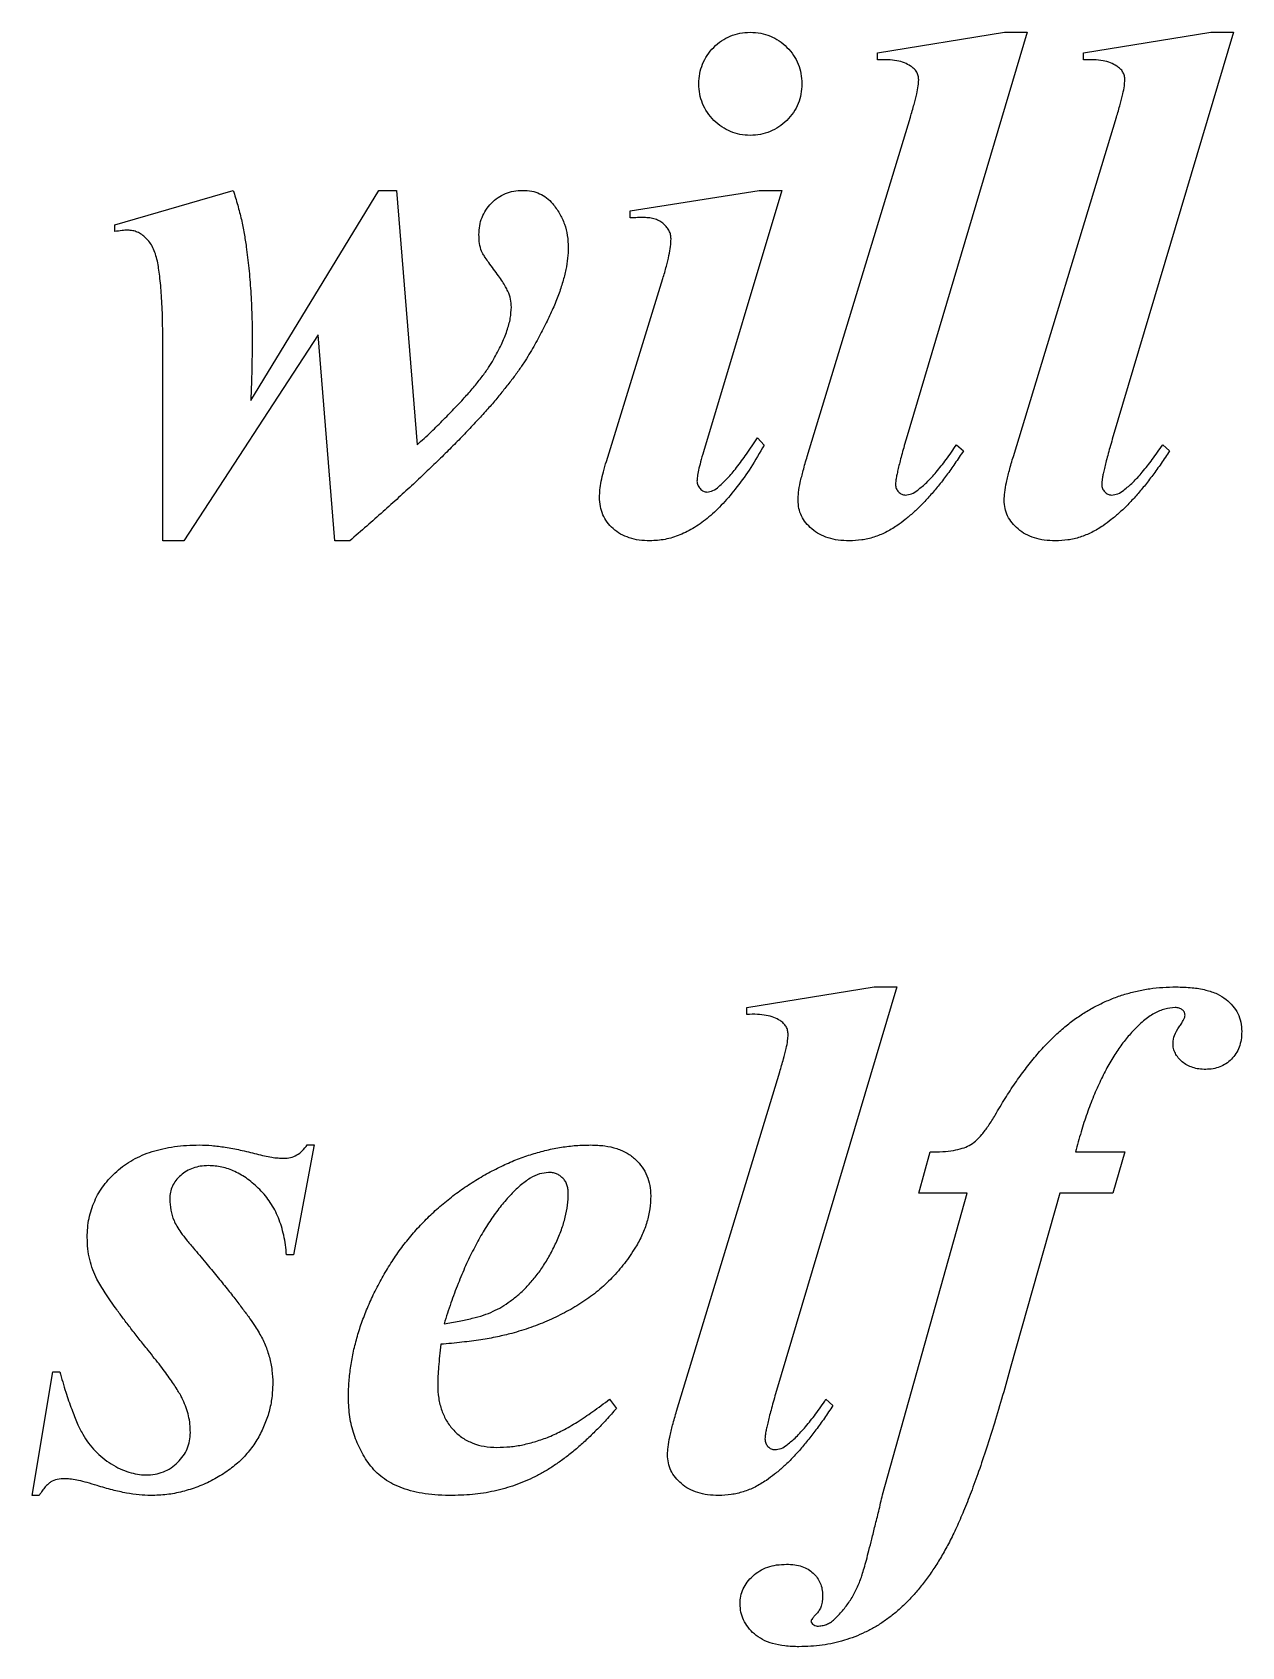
# Model space of a CAD drawing. Header units: inches. Extents: x -17.5 to 0, y -0.6 to 2.9.
# Drawn here: x -13.1651 to -12.7984, y 1.5377 to 2.0271 of the extents above; entities that cross this region are included whole.
import ezdxf

# ---------------------------------------------------------------- set-up
doc = ezdxf.new("R2010")
doc.units = ezdxf.units.IN
doc.header["$MEASUREMENT"] = 0

msp = doc.modelspace()

# ---------------------------------------------------------------- linework, layer by layer
at = {"color": 7, "linetype": 'Continuous', "lineweight": 25}
for p, q in [((-12.90882, 2.02083), (-12.87028, 2.02708)), ((-12.86341, 2.02708), (-12.90013, 1.90378)), ((-12.87028, 2.02708), (-12.86341, 2.02708)), ((-12.84632, 2.02083), (-12.80778, 2.02708)), ((-12.80091, 2.02708), (-12.83763, 1.90378)), ((-12.80778, 2.02708), (-12.80091, 2.02708)), ((-12.90882, 2.01875), (-12.90882, 2.02083)), ((-12.84632, 2.01875), (-12.84632, 2.02083)), ((-12.93014, 1.8985), (-12.89886, 2.00133)), ((-12.86764, 1.8985), (-12.83636, 2.00133)), ((-13.14007, 1.96875), (-13.10413, 1.97917)), ((-13.09882, 1.91546), (-13.06005, 1.97917)), ((-13.06005, 1.97917), (-13.05465, 1.97917)), ((-13.05465, 1.97917), (-13.0484, 1.90202)), ((-12.98382, 1.97292), (-12.94472, 1.97917)), ((-12.93782, 1.97917), (-12.96158, 1.89993)), ((-12.94472, 1.97917), (-12.93782, 1.97917)), ((-12.98382, 1.97083), (-12.98382, 1.97292)), ((-13.14007, 1.96667), (-13.14007, 1.96875)), ((-12.99101, 1.89701), (-12.97389, 1.95241)), ((-13.07835, 1.93535), (-13.11917, 1.87292)), ((-13.07334, 1.87292), (-13.07835, 1.93535)), ((-13.12548, 1.87292), (-13.12548, 1.93187)), ((-12.94524, 1.90417), (-12.94316, 1.90195)), ((-12.88486, 1.90208), (-12.88278, 1.9002)), ((-12.82236, 1.90208), (-12.82028, 1.9002)), ((-13.11917, 1.87292), (-13.12548, 1.87292)), ((-13.06884, 1.87292), (-13.07334, 1.87292)), ((-12.9484, 1.73146), (-12.90986, 1.73771)), ((-12.90299, 1.73771), (-12.93971, 1.61441)), ((-12.90986, 1.73771), (-12.90299, 1.73771)), ((-12.9484, 1.72938), (-12.9484, 1.73146)), ((-12.96972, 1.60913), (-12.93844, 1.71196)), ((-13.07965, 1.6898), (-13.0859, 1.65646)), ((-13.08173, 1.6898), (-13.07965, 1.6898)), ((-12.89632, 1.67521), (-12.89283, 1.68771)), ((-12.84882, 1.68771), (-12.83382, 1.68771)), ((-12.83382, 1.68771), (-12.83743, 1.67521)), ((-12.90729, 1.58377), (-12.88167, 1.67521)), ((-12.88167, 1.67521), (-12.89632, 1.67521)), ((-12.85354, 1.67521), (-12.86836, 1.62277)), ((-12.83743, 1.67521), (-12.85354, 1.67521)), ((-13.0859, 1.65646), (-13.08798, 1.65646)), ((-13.16507, 1.58355), (-13.15882, 1.62105)), ((-13.15882, 1.62105), (-13.15673, 1.62105)), ((-12.99007, 1.61271), (-12.98798, 1.60995)), ((-12.92444, 1.61271), (-12.92236, 1.61083)), ((-13.16298, 1.58355), (-13.16507, 1.58355)), ((-12.929, 1.54536), (-12.92848, 1.54455))]:
    msp.add_line(p, q, dxfattribs=at)
for points, knots in [([(-12.96298, 2.01146), (-12.96293, 2.01251), (-12.96282, 2.01455), (-12.96193, 2.01748), (-12.96051, 2.02018), (-12.95852, 2.02255), (-12.95618, 2.02458), (-12.95348, 2.02604), (-12.95053, 2.02692), (-12.94847, 2.02703), (-12.94742, 2.02708)], [0, 0, 0, 0, 0.128069, 0.249947, 0.371754, 0.499132, 0.626344, 0.748778, 0.871931, 1, 1, 1, 1]), ([(-12.94742, 2.02708), (-12.94636, 2.02703), (-12.94427, 2.02692), (-12.94128, 2.02605), (-12.93857, 2.02457), (-12.9362, 2.02256), (-12.93421, 2.02018), (-12.93279, 2.01749), (-12.9319, 2.01455), (-12.93179, 2.01251), (-12.93173, 2.01146)], [0, 0, 0, 0, 0.130072, 0.253889, 0.375723, 0.50332, 0.630072, 0.75128, 0.87256, 1, 1, 1, 1]), ([(-12.89879, 2.01686), (-12.8994, 2.0172), (-12.90071, 2.01793), (-12.90305, 2.01854), (-12.9058, 2.01882), (-12.90776, 2.01877), (-12.90882, 2.01875)], [0, 0, 0, 0, 0.2009822, 0.432794, 0.6951629, 1, 1, 1, 1]), ([(-12.89632, 2.01263), (-12.89635, 2.01306), (-12.89641, 2.01389), (-12.89689, 2.01508), (-12.89771, 2.01609), (-12.89842, 2.0166), (-12.89879, 2.01686)], [0, 0, 0, 0, 0.249731, 0.489154, 0.733166, 1, 1, 1, 1]), ([(-12.83629, 2.01686), (-12.8369, 2.0172), (-12.83821, 2.01793), (-12.84055, 2.01854), (-12.8433, 2.01882), (-12.84526, 2.01877), (-12.84632, 2.01875)], [0, 0, 0, 0, 0.2009822, 0.432794, 0.6951629, 1, 1, 1, 1]), ([(-12.83382, 2.01263), (-12.83385, 2.01306), (-12.83391, 2.01389), (-12.83439, 2.01508), (-12.83521, 2.01609), (-12.83592, 2.0166), (-12.83629, 2.01686)], [0, 0, 0, 0, 0.249731, 0.489154, 0.733166, 1, 1, 1, 1]), ([(-12.94742, 1.99583), (-12.94846, 1.99589), (-12.95048, 1.996), (-12.9534, 1.99688), (-12.95607, 1.99835), (-12.95846, 2.00033), (-12.96048, 2.00271), (-12.96193, 2.00542), (-12.96282, 2.00836), (-12.96293, 2.01041), (-12.96298, 2.01146)], [0, 0, 0, 0, 0.1268805, 0.2476137, 0.370178, 0.4976909, 0.6260537, 0.749788, 0.8717957, 1, 1, 1, 1]), ([(-12.93173, 2.01146), (-12.93179, 2.01041), (-12.9319, 2.00836), (-12.93279, 2.00542), (-12.93424, 2.00271), (-12.93626, 2.00033), (-12.93865, 1.99834), (-12.94136, 1.99688), (-12.94432, 1.996), (-12.94638, 1.99589), (-12.94742, 1.99583)], [0, 0, 0, 0, 0.127561, 0.248956, 0.37207, 0.499788, 0.626661, 0.749774, 0.872439, 1, 1, 1, 1]), ([(-12.89886, 2.00133), (-12.89848, 2.00264), (-12.89781, 2.00498), (-12.89696, 2.00815), (-12.89647, 2.01062), (-12.89636, 2.01204), (-12.89632, 2.01263)], [0, 0, 0, 0, 0.349951, 0.631009, 0.847838, 1, 1, 1, 1]), ([(-12.83636, 2.00133), (-12.83598, 2.00264), (-12.83531, 2.00498), (-12.83446, 2.00815), (-12.83397, 2.01062), (-12.83386, 2.01204), (-12.83382, 2.01263)], [0, 0, 0, 0, 0.349951, 0.631009, 0.847838, 1, 1, 1, 1]), ([(-13.10413, 1.97917), (-13.10367, 1.97767), (-13.10278, 1.97474), (-13.10167, 1.97039), (-13.10081, 1.96616), (-13.1004, 1.96338), (-13.10019, 1.96201)], [0, 0, 0, 0, 0.265917, 0.521276, 0.764347, 1, 1, 1, 1]), ([(-13.02965, 1.96576), (-13.02961, 1.96666), (-13.02954, 1.96843), (-13.02878, 1.97096), (-13.0276, 1.97328), (-13.02592, 1.97531), (-13.02394, 1.97705), (-13.02162, 1.97827), (-13.01908, 1.97906), (-13.01729, 1.97913), (-13.01637, 1.97917)], [0, 0, 0, 0, 0.1288, 0.251145, 0.372863, 0.4982, 0.624327, 0.745395, 0.869659, 1, 1, 1, 1]), ([(-13.01637, 1.97917), (-13.01546, 1.97912), (-13.01371, 1.97903), (-13.01125, 1.97825), (-13.00904, 1.977), (-13.0079, 1.97578), (-13.00732, 1.97516)], [0, 0, 0, 0, 0.265587, 0.512405, 0.752218, 1, 1, 1, 1]), ([(-13.00732, 1.97516), (-13.00659, 1.97419), (-13.00514, 1.97226), (-13.00364, 1.96898), (-13.00273, 1.96547), (-13.00262, 1.96305), (-13.00257, 1.96182)], [0, 0, 0, 0, 0.252425, 0.498304, 0.744677, 1, 1, 1, 1]), ([(-12.97965, 1.97093), (-12.98028, 1.97092), (-12.98167, 1.9709), (-12.98306, 1.97086), (-12.98382, 1.97083)], [0, 0, 0, 0, 0.453061, 1, 1, 1, 1]), ([(-12.97141, 1.96445), (-12.97144, 1.96487), (-12.97148, 1.9657), (-12.97193, 1.96689), (-12.97264, 1.968), (-12.97363, 1.96899), (-12.97481, 1.96988), (-12.97625, 1.9705), (-12.97789, 1.97086), (-12.97904, 1.97091), (-12.97965, 1.97093)], [0, 0, 0, 0, 0.106757, 0.213696, 0.322982, 0.443511, 0.571484, 0.70283, 0.84314, 1, 1, 1, 1]), ([(-13.13606, 1.96709), (-13.13666, 1.96707), (-13.13801, 1.96702), (-13.13933, 1.96679), (-13.14007, 1.96667)], [0, 0, 0, 0, 0.444878, 1, 1, 1, 1]), ([(-13.12714, 1.95771), (-13.12732, 1.95845), (-13.12765, 1.95985), (-13.12846, 1.96175), (-13.12937, 1.96342), (-13.13058, 1.96471), (-13.13184, 1.96577), (-13.13319, 1.96655), (-13.13462, 1.96698), (-13.13558, 1.96705), (-13.13606, 1.96709)], [0, 0, 0, 0, 0.16118, 0.307011, 0.4413, 0.566326, 0.683531, 0.792751, 0.897118, 1, 1, 1, 1]), ([(-13.02887, 1.96071), (-13.0291, 1.96147), (-13.02959, 1.96312), (-13.02963, 1.96484), (-13.02965, 1.96576)], [0, 0, 0, 0, 0.465173, 1, 1, 1, 1]), ([(-12.97389, 1.95241), (-12.97352, 1.95365), (-12.97283, 1.95598), (-12.97205, 1.95924), (-12.97154, 1.96201), (-12.97145, 1.96369), (-12.97141, 1.96445)], [0, 0, 0, 0, 0.31585, 0.589913, 0.81473, 1, 1, 1, 1]), ([(-13.12548, 1.93187), (-13.12549, 1.93331), (-13.12551, 1.93609), (-13.12557, 1.94009), (-13.12569, 1.9438), (-13.12589, 1.94718), (-13.12611, 1.95027), (-13.12641, 1.95302), (-13.12671, 1.95548), (-13.12701, 1.957), (-13.12714, 1.95771)], [0, 0, 0, 0, 0.166934, 0.321333, 0.463249, 0.595251, 0.713558, 0.820838, 0.915805, 1, 1, 1, 1]), ([(-13.10019, 1.96201), (-13.09991, 1.95987), (-13.09933, 1.95542), (-13.09882, 1.94847), (-13.09843, 1.94101), (-13.09841, 1.93586), (-13.0984, 1.9332)], [0, 0, 0, 0, 0.224755, 0.465542, 0.723895, 1, 1, 1, 1]), ([(-13.00257, 1.96182), (-13.00261, 1.96074), (-13.0027, 1.9585), (-13.00329, 1.95504), (-13.00421, 1.95134), (-13.00552, 1.9474), (-13.00723, 1.94324), (-13.0093, 1.93883), (-13.01171, 1.93418), (-13.01402, 1.93016), (-13.0161, 1.92677), (-13.01796, 1.92408), (-13.02006, 1.92127), (-13.0224, 1.91833), (-13.02493, 1.91522), (-13.02776, 1.91203), (-13.03079, 1.9087), (-13.03407, 1.90522), (-13.0376, 1.90164), (-13.04137, 1.8979), (-13.04535, 1.89404), (-13.0496, 1.89007), (-13.05407, 1.88596), (-13.05877, 1.88171), (-13.06373, 1.87735), (-13.06712, 1.87441), (-13.06884, 1.87292)], [0, 0, 0, 0, 0.028431, 0.059206, 0.092578, 0.12911, 0.168715, 0.211421, 0.257577, 0.307142, 0.33379, 0.362653, 0.393384, 0.426647, 0.461883, 0.499259, 0.539233, 0.581007, 0.625603, 0.672021, 0.721081, 0.772187, 0.825544, 0.881561, 0.939648, 1, 1, 1, 1]), ([(-13.01982, 1.94378), (-13.01987, 1.94459), (-13.01997, 1.94625), (-13.02071, 1.9483), (-13.02161, 1.95004), (-13.02257, 1.9516), (-13.02378, 1.9534), (-13.02521, 1.95528), (-13.02657, 1.95711), (-13.02762, 1.95868), (-13.02842, 1.9598), (-13.02874, 1.96046), (-13.02887, 1.96071)], [0, 0, 0, 0, 0.124332, 0.254807, 0.331755, 0.425433, 0.53616, 0.665119, 0.789406, 0.886707, 0.956665, 1, 1, 1, 1]), ([(-13.0484, 1.90202), (-13.04697, 1.90333), (-13.04422, 1.90586), (-13.04037, 1.90966), (-13.03691, 1.91323), (-13.03379, 1.91655), (-13.03108, 1.91967), (-13.02877, 1.92261), (-13.02679, 1.92528), (-13.02482, 1.92852), (-13.02287, 1.93223), (-13.02115, 1.93641), (-13.02004, 1.94021), (-13.01989, 1.94265), (-13.01982, 1.94378)], [0, 0, 0, 0, 0.112498, 0.2164856, 0.3129242, 0.4005214, 0.480274, 0.5523149, 0.6166773, 0.672834, 0.7720582, 0.8588832, 0.9343407, 1, 1, 1, 1]), ([(-13.0984, 1.9332), (-13.09841, 1.93211), (-13.09843, 1.92965), (-13.09849, 1.9256), (-13.09863, 1.92078), (-13.09876, 1.91732), (-13.09882, 1.91546)], [0, 0, 0, 0, 0.1852689, 0.4145802, 0.6861492, 1, 1, 1, 1]), ([(-12.9569, 1.88939), (-12.95603, 1.89019), (-12.95411, 1.89196), (-12.95136, 1.8953), (-12.94833, 1.89942), (-12.94632, 1.90251), (-12.94524, 1.90417)], [0, 0, 0, 0, 0.1865777, 0.4153055, 0.6853307, 1, 1, 1, 1]), ([(-12.90013, 1.90378), (-12.90038, 1.90291), (-12.90086, 1.90125), (-12.9015, 1.89889), (-12.90207, 1.89679), (-12.90251, 1.89496), (-12.90288, 1.89337), (-12.90316, 1.89205), (-12.90328, 1.89097), (-12.90333, 1.89034), (-12.90335, 1.89007)], [0, 0, 0, 0, 0.1921603, 0.3668905, 0.5197573, 0.6552523, 0.7689323, 0.8653655, 0.9421033, 1, 1, 1, 1]), ([(-12.83763, 1.90378), (-12.83788, 1.90291), (-12.83836, 1.90125), (-12.839, 1.89889), (-12.83957, 1.89679), (-12.84001, 1.89496), (-12.84038, 1.89337), (-12.84066, 1.89205), (-12.84078, 1.89097), (-12.84083, 1.89034), (-12.84085, 1.89007)], [0, 0, 0, 0, 0.1921603, 0.3668905, 0.5197573, 0.6552523, 0.7689323, 0.8653655, 0.9421033, 1, 1, 1, 1]), ([(-12.94316, 1.90195), (-12.94449, 1.89966), (-12.94703, 1.89529), (-12.95123, 1.88938), (-12.95542, 1.88432), (-12.95975, 1.8802), (-12.96411, 1.87693), (-12.96861, 1.87466), (-12.97317, 1.87318), (-12.97627, 1.87301), (-12.9778, 1.87292)], [0, 0, 0, 0, 0.168014, 0.320636, 0.459384, 0.584541, 0.698833, 0.803825, 0.903135, 1, 1, 1, 1]), ([(-12.96158, 1.89993), (-12.96189, 1.89891), (-12.96243, 1.89704), (-12.96305, 1.89452), (-12.96345, 1.89258), (-12.96353, 1.89147), (-12.96357, 1.89102)], [0, 0, 0, 0, 0.351155, 0.636598, 0.849991, 1, 1, 1, 1]), ([(-12.88278, 1.9002), (-12.88363, 1.89891), (-12.88528, 1.89641), (-12.88781, 1.89285), (-12.89035, 1.8896), (-12.89287, 1.88662), (-12.89536, 1.88391), (-12.89787, 1.8815), (-12.90038, 1.87937), (-12.90209, 1.87812), (-12.90293, 1.87751)], [0, 0, 0, 0, 0.151415, 0.294332, 0.42956, 0.556666, 0.677386, 0.791258, 0.898704, 1, 1, 1, 1]), ([(-12.89664, 1.88828), (-12.89571, 1.88905), (-12.89369, 1.89072), (-12.89089, 1.89392), (-12.88782, 1.89769), (-12.88589, 1.90056), (-12.88486, 1.90208)], [0, 0, 0, 0, 0.198837, 0.431518, 0.697158, 1, 1, 1, 1]), ([(-12.82028, 1.9002), (-12.82113, 1.89891), (-12.82278, 1.89641), (-12.82531, 1.89285), (-12.82785, 1.8896), (-12.83037, 1.88662), (-12.83286, 1.88391), (-12.83537, 1.8815), (-12.83788, 1.87937), (-12.83959, 1.87812), (-12.84043, 1.87751)], [0, 0, 0, 0, 0.151415, 0.294332, 0.42956, 0.556666, 0.677386, 0.791258, 0.898704, 1, 1, 1, 1]), ([(-12.83414, 1.88828), (-12.83321, 1.88905), (-12.83119, 1.89072), (-12.82839, 1.89392), (-12.82532, 1.89769), (-12.82339, 1.90056), (-12.82236, 1.90208)], [0, 0, 0, 0, 0.198837, 0.431518, 0.697158, 1, 1, 1, 1]), ([(-12.99309, 1.8861), (-12.99307, 1.88686), (-12.993, 1.8885), (-12.99258, 1.89109), (-12.99193, 1.89397), (-12.99133, 1.89596), (-12.99101, 1.89701)], [0, 0, 0, 0, 0.204884, 0.441272, 0.704979, 1, 1, 1, 1]), ([(-12.93291, 1.88522), (-12.93287, 1.88602), (-12.93278, 1.88783), (-12.93221, 1.89084), (-12.93131, 1.89447), (-12.93055, 1.89708), (-12.93014, 1.8985)], [0, 0, 0, 0, 0.175093, 0.400904, 0.674263, 1, 1, 1, 1]), ([(-12.87041, 1.88522), (-12.87037, 1.88602), (-12.87028, 1.88783), (-12.86971, 1.89084), (-12.86881, 1.89447), (-12.86805, 1.89708), (-12.86764, 1.8985)], [0, 0, 0, 0, 0.175093, 0.400904, 0.674263, 1, 1, 1, 1]), ([(-12.96357, 1.89102), (-12.96351, 1.89061), (-12.96339, 1.88978), (-12.96263, 1.88874), (-12.96169, 1.88791), (-12.9609, 1.88779), (-12.96054, 1.88773)], [0, 0, 0, 0, 0.2479561, 0.5146233, 0.7782214, 1, 1, 1, 1]), ([(-12.96054, 1.88773), (-12.95991, 1.88782), (-12.95855, 1.88802), (-12.95748, 1.88891), (-12.9569, 1.88939)], [0, 0, 0, 0, 0.459307, 1, 1, 1, 1]), ([(-12.90335, 1.89007), (-12.90331, 1.88964), (-12.90323, 1.88878), (-12.90249, 1.88773), (-12.90153, 1.88696), (-12.90076, 1.88686), (-12.90039, 1.88682)], [0, 0, 0, 0, 0.266223, 0.523389, 0.773345, 1, 1, 1, 1]), ([(-12.84085, 1.89007), (-12.84081, 1.88964), (-12.84073, 1.88878), (-12.83999, 1.88773), (-12.83903, 1.88696), (-12.83826, 1.88686), (-12.83789, 1.88682)], [0, 0, 0, 0, 0.266223, 0.523389, 0.773345, 1, 1, 1, 1]), ([(-12.9778, 1.87292), (-12.97891, 1.87295), (-12.98104, 1.87302), (-12.98404, 1.87378), (-12.98674, 1.87488), (-12.98899, 1.87655), (-12.99085, 1.87852), (-12.99214, 1.88084), (-12.99296, 1.88339), (-12.99305, 1.88518), (-12.99309, 1.8861)], [0, 0, 0, 0, 0.1468097, 0.2812441, 0.4079484, 0.5303065, 0.6492119, 0.7630226, 0.8788358, 1, 1, 1, 1]), ([(-12.91738, 1.87292), (-12.91851, 1.87295), (-12.92067, 1.87302), (-12.92372, 1.87374), (-12.92645, 1.87481), (-12.92872, 1.87644), (-12.93056, 1.87833), (-12.93194, 1.88043), (-12.93276, 1.88278), (-12.93286, 1.8844), (-12.93291, 1.88522)], [0, 0, 0, 0, 0.153542, 0.292547, 0.423307, 0.549171, 0.667931, 0.779891, 0.888896, 1, 1, 1, 1]), ([(-12.90039, 1.88682), (-12.89973, 1.88688), (-12.89835, 1.88702), (-12.89723, 1.88785), (-12.89664, 1.88828)], [0, 0, 0, 0, 0.478106, 1, 1, 1, 1]), ([(-12.85488, 1.87292), (-12.85601, 1.87295), (-12.85817, 1.87302), (-12.86122, 1.87374), (-12.86395, 1.87481), (-12.86622, 1.87644), (-12.86806, 1.87833), (-12.86944, 1.88043), (-12.87026, 1.88278), (-12.87036, 1.8844), (-12.87041, 1.88522)], [0, 0, 0, 0, 0.153542, 0.292547, 0.423307, 0.549171, 0.667931, 0.779891, 0.888896, 1, 1, 1, 1]), ([(-12.83789, 1.88682), (-12.83723, 1.88688), (-12.83585, 1.88702), (-12.83473, 1.88785), (-12.83414, 1.88828)], [0, 0, 0, 0, 0.478106, 1, 1, 1, 1]), ([(-12.90293, 1.87751), (-12.90406, 1.8768), (-12.90627, 1.87541), (-12.90988, 1.87397), (-12.91359, 1.87309), (-12.91611, 1.87298), (-12.91738, 1.87292)], [0, 0, 0, 0, 0.259814, 0.508511, 0.753836, 1, 1, 1, 1]), ([(-12.84043, 1.87751), (-12.84156, 1.8768), (-12.84377, 1.87541), (-12.84738, 1.87397), (-12.85109, 1.87309), (-12.85361, 1.87298), (-12.85488, 1.87292)], [0, 0, 0, 0, 0.259814, 0.508511, 0.753836, 1, 1, 1, 1]), ([(-12.87314, 1.69888), (-12.87214, 1.70056), (-12.8702, 1.70382), (-12.86718, 1.7085), (-12.86407, 1.71278), (-12.86094, 1.7167), (-12.85775, 1.72025), (-12.85455, 1.72344), (-12.85128, 1.72625), (-12.84798, 1.72871), (-12.8446, 1.73086), (-12.84111, 1.73266), (-12.83755, 1.73425), (-12.83389, 1.73552), (-12.83014, 1.73649), (-12.82629, 1.73721), (-12.82234, 1.73765), (-12.81967, 1.73769), (-12.81832, 1.73771)], [0, 0, 0, 0, 0.082735, 0.161183, 0.235602, 0.306921, 0.373681, 0.437744, 0.4984, 0.556255, 0.612266, 0.667806, 0.722579, 0.777119, 0.831776, 0.886978, 0.942944, 1, 1, 1, 1]), ([(-12.81832, 1.73771), (-12.81669, 1.73768), (-12.81366, 1.73762), (-12.80947, 1.7369), (-12.80594, 1.73579), (-12.80316, 1.73408), (-12.80103, 1.73203), (-12.79947, 1.7297), (-12.79856, 1.72704), (-12.79845, 1.72517), (-12.7984, 1.7242)], [0, 0, 0, 0, 0.180218, 0.334907, 0.469259, 0.586173, 0.693114, 0.79364, 0.893836, 1, 1, 1, 1]), ([(-12.93837, 1.72749), (-12.93898, 1.72783), (-12.94029, 1.72856), (-12.94264, 1.72917), (-12.94539, 1.72945), (-12.94735, 1.7294), (-12.9484, 1.72938)], [0, 0, 0, 0, 0.2009822, 0.432794, 0.6951629, 1, 1, 1, 1]), ([(-12.9359, 1.72326), (-12.93593, 1.72369), (-12.936, 1.72452), (-12.93647, 1.72571), (-12.93729, 1.72672), (-12.938, 1.72723), (-12.93837, 1.72749)], [0, 0, 0, 0, 0.249731, 0.489154, 0.733166, 1, 1, 1, 1]), ([(-12.81855, 1.73146), (-12.81962, 1.73137), (-12.82184, 1.73116), (-12.82513, 1.7297), (-12.8284, 1.72739), (-12.83038, 1.72536), (-12.83144, 1.72427)], [0, 0, 0, 0, 0.210371, 0.440381, 0.699409, 1, 1, 1, 1]), ([(-12.81923, 1.72066), (-12.81913, 1.72146), (-12.81891, 1.72324), (-12.8177, 1.7252), (-12.81662, 1.72667), (-12.8161, 1.7277), (-12.81567, 1.72846), (-12.81561, 1.72893), (-12.81559, 1.72912)], [0, 0, 0, 0, 0.259359, 0.568471, 0.724282, 0.847646, 0.939766, 1, 1, 1, 1]), ([(-12.81559, 1.72912), (-12.81562, 1.72945), (-12.81568, 1.73012), (-12.81643, 1.73087), (-12.8174, 1.73139), (-12.81815, 1.73144), (-12.81855, 1.73146)], [0, 0, 0, 0, 0.2294092, 0.4655217, 0.7184455, 1, 1, 1, 1]), ([(-12.93844, 1.71196), (-12.93807, 1.71327), (-12.93739, 1.71561), (-12.93654, 1.71878), (-12.93605, 1.72125), (-12.93595, 1.72267), (-12.9359, 1.72326)], [0, 0, 0, 0, 0.349951, 0.631009, 0.847838, 1, 1, 1, 1]), ([(-12.83144, 1.72427), (-12.83234, 1.72325), (-12.83419, 1.72116), (-12.83668, 1.71761), (-12.83906, 1.71367), (-12.84126, 1.70927), (-12.84338, 1.70449), (-12.84536, 1.69928), (-12.84718, 1.69365), (-12.84826, 1.68974), (-12.84882, 1.68771)], [0, 0, 0, 0, 0.099452, 0.205113, 0.317687, 0.437391, 0.565429, 0.701836, 0.845932, 1, 1, 1, 1]), ([(-12.7984, 1.7242), (-12.79843, 1.72336), (-12.7985, 1.72175), (-12.79909, 1.71947), (-12.80009, 1.71746), (-12.80147, 1.71576), (-12.80312, 1.71438), (-12.80503, 1.71344), (-12.8071, 1.71281), (-12.80855, 1.71275), (-12.80931, 1.71271)], [0, 0, 0, 0, 0.141373, 0.271902, 0.394693, 0.517047, 0.637983, 0.755046, 0.873221, 1, 1, 1, 1]), ([(-12.80931, 1.71271), (-12.81, 1.71273), (-12.81134, 1.71276), (-12.81323, 1.71325), (-12.81496, 1.71395), (-12.81645, 1.71497), (-12.81769, 1.71618), (-12.81855, 1.71757), (-12.81916, 1.71906), (-12.81921, 1.72012), (-12.81923, 1.72066)], [0, 0, 0, 0, 0.147617, 0.282733, 0.412711, 0.540406, 0.664117, 0.775878, 0.886615, 1, 1, 1, 1]), ([(-12.89283, 1.68771), (-12.89156, 1.68772), (-12.8892, 1.68774), (-12.88594, 1.68809), (-12.88323, 1.68868), (-12.88093, 1.68958), (-12.87893, 1.69104), (-12.87702, 1.69309), (-12.87504, 1.69574), (-12.87381, 1.69778), (-12.87314, 1.69888)], [0, 0, 0, 0, 0.156535, 0.291088, 0.403666, 0.497803, 0.592801, 0.706305, 0.841924, 1, 1, 1, 1]), ([(-13.1484, 1.6618), (-13.14838, 1.66278), (-13.14833, 1.66471), (-13.14791, 1.66754), (-13.14717, 1.67024), (-13.1462, 1.67282), (-13.14496, 1.67528), (-13.14342, 1.67761), (-13.14158, 1.67979), (-13.13949, 1.68184), (-13.13716, 1.68373), (-13.13457, 1.68537), (-13.13175, 1.68673), (-13.12872, 1.68789), (-13.12543, 1.6887), (-13.12196, 1.68938), (-13.11824, 1.68972), (-13.1157, 1.68977), (-13.11438, 1.6898)], [0, 0, 0, 0, 0.059206, 0.117017, 0.172813, 0.228349, 0.283605, 0.339563, 0.39695, 0.45597, 0.516732, 0.578175, 0.641074, 0.706379, 0.774283, 0.845821, 0.920436, 1, 1, 1, 1]), ([(-13.11438, 1.6898), (-13.11313, 1.68976), (-13.11051, 1.6897), (-13.10638, 1.68912), (-13.10186, 1.68828), (-13.09873, 1.6875), (-13.0971, 1.68709)], [0, 0, 0, 0, 0.213653, 0.4494, 0.711873, 1, 1, 1, 1]), ([(-13.0889, 1.68576), (-13.08818, 1.68581), (-13.08679, 1.6859), (-13.08482, 1.68671), (-13.08308, 1.68801), (-13.08219, 1.68918), (-13.08173, 1.6898)], [0, 0, 0, 0, 0.248846, 0.485926, 0.732908, 1, 1, 1, 1]), ([(-13.06923, 1.61304), (-13.0692, 1.61456), (-13.06914, 1.61761), (-13.06862, 1.62217), (-13.06786, 1.62675), (-13.06669, 1.6313), (-13.06527, 1.63588), (-13.06349, 1.64043), (-13.06145, 1.64501), (-13.05904, 1.64953), (-13.0564, 1.65397), (-13.05351, 1.6582), (-13.05036, 1.6622), (-13.04698, 1.66596), (-13.04339, 1.66954), (-13.03954, 1.67284), (-13.03549, 1.67596), (-13.03122, 1.6788), (-13.02683, 1.68134), (-13.02241, 1.68361), (-13.018, 1.68554), (-13.01355, 1.68707), (-13.00911, 1.68828), (-13.00467, 1.68917), (-13.00022, 1.68971), (-12.99724, 1.68977), (-12.99576, 1.6898)], [0, 0, 0, 0, 0.039082, 0.078362, 0.117989, 0.158248, 0.199189, 0.24105, 0.28388, 0.328057, 0.3726, 0.416552, 0.459861, 0.503325, 0.546527, 0.59004, 0.633619, 0.677877, 0.721755, 0.764051, 0.805409, 0.845552, 0.884872, 0.923553, 0.962033, 1, 1, 1, 1]), ([(-12.99576, 1.6898), (-12.99435, 1.68976), (-12.99168, 1.68969), (-12.98796, 1.68882), (-12.98475, 1.68748), (-12.98215, 1.68551), (-12.98009, 1.68317), (-12.9786, 1.6805), (-12.97773, 1.67751), (-12.97762, 1.67544), (-12.97757, 1.67437)], [0, 0, 0, 0, 0.157556, 0.296643, 0.423401, 0.542675, 0.6567, 0.76879, 0.880952, 1, 1, 1, 1]), ([(-13.11168, 1.68355), (-13.1125, 1.68351), (-13.11407, 1.68344), (-13.11631, 1.68286), (-13.11836, 1.68197), (-13.1201, 1.68063), (-13.12158, 1.67912), (-13.1226, 1.67736), (-13.12331, 1.67547), (-13.12337, 1.67413), (-13.1234, 1.67346)], [0, 0, 0, 0, 0.142331, 0.2730913, 0.4017827, 0.5289074, 0.6533722, 0.7678945, 0.8821665, 1, 1, 1, 1]), ([(-13.08798, 1.65646), (-13.08808, 1.65749), (-13.08826, 1.65948), (-13.08879, 1.66239), (-13.0895, 1.66513), (-13.0904, 1.66771), (-13.09152, 1.67012), (-13.09286, 1.67235), (-13.09436, 1.67444), (-13.09663, 1.67687), (-13.09959, 1.67952), (-13.1035, 1.68179), (-13.10753, 1.68329), (-13.1103, 1.68346), (-13.11168, 1.68355)], [0, 0, 0, 0, 0.077861, 0.152341, 0.223862, 0.292897, 0.359225, 0.425334, 0.489584, 0.554298, 0.677497, 0.790085, 0.895581, 1, 1, 1, 1]), ([(-13.0971, 1.68709), (-13.09629, 1.68689), (-13.09476, 1.68651), (-13.09258, 1.68607), (-13.09065, 1.68584), (-13.08945, 1.68579), (-13.0889, 1.68576)], [0, 0, 0, 0, 0.301428, 0.568151, 0.800344, 1, 1, 1, 1]), ([(-13.00856, 1.68146), (-13.00947, 1.68136), (-13.01142, 1.68114), (-13.01433, 1.67967), (-13.01736, 1.67742), (-13.01927, 1.67546), (-13.02031, 1.6744)], [0, 0, 0, 0, 0.195013, 0.416861, 0.68378, 1, 1, 1, 1]), ([(-13.00257, 1.67512), (-13.00258, 1.67558), (-13.0026, 1.67648), (-13.00296, 1.67774), (-13.00345, 1.67888), (-13.00424, 1.67979), (-13.00513, 1.68055), (-13.00618, 1.68108), (-13.00733, 1.68142), (-13.00814, 1.68145), (-13.00856, 1.68146)], [0, 0, 0, 0, 0.142801, 0.272978, 0.397465, 0.51751, 0.637554, 0.753126, 0.873718, 1, 1, 1, 1]), ([(-13.0402, 1.63563), (-13.03869, 1.63586), (-13.03583, 1.6363), (-13.03185, 1.63719), (-13.02838, 1.63812), (-13.02538, 1.63931), (-13.02265, 1.64071), (-13.02007, 1.64248), (-13.01748, 1.64452), (-13.01495, 1.64697), (-13.01252, 1.64976), (-13.01023, 1.65291), (-13.00812, 1.65639), (-13.00623, 1.66015), (-13.00463, 1.664), (-13.00342, 1.6678), (-13.00271, 1.6715), (-13.00261, 1.67393), (-13.00257, 1.67512)], [0, 0, 0, 0, 0.076865, 0.145034, 0.205136, 0.257311, 0.307089, 0.35899, 0.414116, 0.473151, 0.535406, 0.600225, 0.668527, 0.740015, 0.811443, 0.877706, 0.940411, 1, 1, 1, 1]), ([(-13.02031, 1.6744), (-13.0213, 1.67328), (-13.02335, 1.67097), (-13.02612, 1.6671), (-13.02881, 1.66285), (-13.03132, 1.65818), (-13.03378, 1.65314), (-13.03604, 1.64767), (-13.03824, 1.64182), (-13.03953, 1.63773), (-13.0402, 1.63563)], [0, 0, 0, 0, 0.102496, 0.210714, 0.32463, 0.445355, 0.572975, 0.707181, 0.84953, 1, 1, 1, 1]), ([(-12.97757, 1.67437), (-12.97763, 1.67304), (-12.97774, 1.67038), (-12.97864, 1.66642), (-12.98006, 1.66251), (-12.98145, 1.66006), (-12.98216, 1.65881)], [0, 0, 0, 0, 0.2425278, 0.4859534, 0.7374867, 1, 1, 1, 1]), ([(-13.1234, 1.67346), (-13.12334, 1.67232), (-13.12322, 1.67007), (-13.12236, 1.6673), (-13.12121, 1.66507), (-13.11992, 1.66313), (-13.11825, 1.66092), (-13.11696, 1.6594), (-13.11627, 1.65858)], [0, 0, 0, 0, 0.201119, 0.398406, 0.508601, 0.646353, 0.809974, 1, 1, 1, 1]), ([(-13.14547, 1.64914), (-13.14592, 1.65008), (-13.14684, 1.652), (-13.14771, 1.65511), (-13.14829, 1.65839), (-13.14836, 1.66065), (-13.1484, 1.6618)], [0, 0, 0, 0, 0.238905, 0.484724, 0.736486, 1, 1, 1, 1]), ([(-13.11627, 1.65858), (-13.11501, 1.6571), (-13.11258, 1.65425), (-13.10919, 1.65012), (-13.1061, 1.64639), (-13.10345, 1.64296), (-13.10113, 1.63994), (-13.09916, 1.63727), (-13.09757, 1.63495), (-13.09596, 1.63235), (-13.09437, 1.62928), (-13.09313, 1.62547), (-13.09229, 1.62156), (-13.0922, 1.6189), (-13.09215, 1.61756)], [0, 0, 0, 0, 0.120187, 0.230514, 0.329957, 0.419154, 0.497491, 0.565519, 0.623828, 0.671023, 0.754262, 0.836198, 0.917475, 1, 1, 1, 1]), ([(-12.98216, 1.65881), (-12.98325, 1.65715), (-12.98541, 1.65389), (-12.98923, 1.64947), (-12.99344, 1.64553), (-12.99811, 1.64216), (-13.00308, 1.63918), (-13.00836, 1.63664), (-13.01391, 1.63438), (-13.01777, 1.63324), (-13.01972, 1.63267)], [0, 0, 0, 0, 0.126688, 0.250228, 0.372514, 0.49468, 0.617641, 0.742739, 0.869822, 1, 1, 1, 1]), ([(-13.12994, 1.62759), (-13.13086, 1.62871), (-13.13263, 1.63088), (-13.13509, 1.63409), (-13.13739, 1.63704), (-13.13943, 1.63984), (-13.14126, 1.64245), (-13.14289, 1.64484), (-13.14427, 1.64704), (-13.14508, 1.64846), (-13.14547, 1.64914)], [0, 0, 0, 0, 0.163661, 0.315484, 0.456034, 0.586544, 0.706092, 0.815425, 0.912231, 1, 1, 1, 1]), ([(-13.01972, 1.63267), (-13.02116, 1.63232), (-13.02425, 1.63157), (-13.02928, 1.63067), (-13.035, 1.62994), (-13.03905, 1.62957), (-13.04117, 1.62938)], [0, 0, 0, 0, 0.20459, 0.439082, 0.704993, 1, 1, 1, 1]), ([(-13.11715, 1.60262), (-13.11717, 1.60347), (-13.11722, 1.60518), (-13.11765, 1.6077), (-13.11839, 1.61019), (-13.11925, 1.61223), (-13.12009, 1.61396), (-13.12097, 1.6154), (-13.122, 1.61702), (-13.12325, 1.6188), (-13.12465, 1.62077), (-13.12623, 1.62291), (-13.12805, 1.62518), (-13.12929, 1.62676), (-13.12994, 1.62759)], [0, 0, 0, 0, 0.088712, 0.178529, 0.267307, 0.359485, 0.410281, 0.468331, 0.535758, 0.61169, 0.695535, 0.788902, 0.890017, 1, 1, 1, 1]), ([(-13.04117, 1.62938), (-13.04132, 1.6282), (-13.04161, 1.62594), (-13.04188, 1.6227), (-13.04211, 1.61978), (-13.04214, 1.61794), (-13.04215, 1.61708)], [0, 0, 0, 0, 0.289329, 0.553966, 0.789077, 1, 1, 1, 1]), ([(-13.15673, 1.62105), (-13.15615, 1.61899), (-13.15506, 1.61517), (-13.15325, 1.60996), (-13.1516, 1.60567), (-13.14991, 1.60222), (-13.14808, 1.5994), (-13.146, 1.59703), (-13.14372, 1.59487), (-13.14116, 1.59309), (-13.13851, 1.59162), (-13.13584, 1.59063), (-13.13325, 1.5899), (-13.13151, 1.58983), (-13.13066, 1.5898)], [0, 0, 0, 0, 0.14611, 0.271517, 0.375986, 0.460515, 0.53329, 0.604763, 0.675568, 0.747344, 0.817325, 0.88161, 0.942014, 1, 1, 1, 1]), ([(-12.86836, 1.62277), (-12.86919, 1.61979), (-12.87081, 1.61402), (-12.87329, 1.60572), (-12.87568, 1.59806), (-12.87806, 1.59106), (-12.88036, 1.58471), (-12.8826, 1.57902), (-12.88478, 1.57397), (-12.88694, 1.56953), (-12.88913, 1.56555), (-12.89137, 1.56189), (-12.89372, 1.55851), (-12.89612, 1.55537), (-12.89864, 1.55249), (-12.90124, 1.54988), (-12.90395, 1.54754), (-12.90672, 1.54544), (-12.9096, 1.54359), (-12.9126, 1.54205), (-12.91567, 1.54068), (-12.91888, 1.53964), (-12.92216, 1.53872), (-12.92558, 1.53816), (-12.92908, 1.53779), (-12.93145, 1.53774), (-12.93265, 1.53771)], [0, 0, 0, 0, 0.080645, 0.155714, 0.225223, 0.289281, 0.347829, 0.4009, 0.448281, 0.490676, 0.529314, 0.566427, 0.602114, 0.63631, 0.6693, 0.701218, 0.732218, 0.762236, 0.791664, 0.820939, 0.849872, 0.879046, 0.908541, 0.938318, 0.968946, 1, 1, 1, 1]), ([(-13.09215, 1.61756), (-13.09221, 1.61611), (-13.09233, 1.61321), (-13.0932, 1.60893), (-13.09466, 1.6048), (-13.09662, 1.60079), (-13.09919, 1.59705), (-13.10234, 1.59366), (-13.10608, 1.59072), (-13.11028, 1.58817), (-13.11482, 1.58614), (-13.1195, 1.58463), (-13.12431, 1.58372), (-13.12754, 1.5836), (-13.12916, 1.58355)], [0, 0, 0, 0, 0.07822, 0.155435, 0.233166, 0.31313, 0.394389, 0.475572, 0.560528, 0.649127, 0.738541, 0.826585, 0.913061, 1, 1, 1, 1]), ([(-13.04215, 1.61708), (-13.04211, 1.61571), (-13.04202, 1.61308), (-13.04103, 1.60937), (-13.03955, 1.60604), (-13.03735, 1.60325), (-13.03472, 1.6009), (-13.03154, 1.59932), (-13.028, 1.59829), (-13.02549, 1.59818), (-13.02418, 1.59813)], [0, 0, 0, 0, 0.138619, 0.267658, 0.388404, 0.508312, 0.626725, 0.744958, 0.866809, 1, 1, 1, 1]), ([(-13.03769, 1.58355), (-13.03912, 1.58357), (-13.04188, 1.5836), (-13.04584, 1.58404), (-13.04946, 1.5847), (-13.05275, 1.58568), (-13.05569, 1.58694), (-13.05829, 1.58847), (-13.06056, 1.59028), (-13.06304, 1.59308), (-13.06552, 1.59696), (-13.06765, 1.60202), (-13.06901, 1.60741), (-13.06916, 1.61114), (-13.06923, 1.61304)], [0, 0, 0, 0, 0.087244, 0.167641, 0.242272, 0.311244, 0.376044, 0.436772, 0.49455, 0.55161, 0.663388, 0.773209, 0.884729, 1, 1, 1, 1]), ([(-13.02418, 1.59813), (-13.02287, 1.59817), (-13.02022, 1.59824), (-13.01627, 1.59889), (-13.01231, 1.59991), (-13.00829, 1.60133), (-13.00412, 1.60331), (-12.99967, 1.60585), (-12.99495, 1.60905), (-12.99175, 1.61145), (-12.99007, 1.61271)], [0, 0, 0, 0, 0.10426, 0.209667, 0.317162, 0.427674, 0.547407, 0.683078, 0.833212, 1, 1, 1, 1]), ([(-12.93971, 1.61441), (-12.93996, 1.61354), (-12.94044, 1.61188), (-12.94108, 1.60952), (-12.94165, 1.60742), (-12.9421, 1.60559), (-12.94246, 1.604), (-12.94274, 1.60268), (-12.94286, 1.6016), (-12.94291, 1.60097), (-12.94293, 1.6007)], [0, 0, 0, 0, 0.1921603, 0.3668905, 0.5197573, 0.6552523, 0.7689323, 0.8653655, 0.9421033, 1, 1, 1, 1]), ([(-12.92236, 1.61083), (-12.92321, 1.60954), (-12.92486, 1.60704), (-12.9274, 1.60348), (-12.92994, 1.60023), (-12.93245, 1.59725), (-12.93495, 1.59454), (-12.93746, 1.59212), (-12.93996, 1.59), (-12.94168, 1.58875), (-12.94251, 1.58814)], [0, 0, 0, 0, 0.151415, 0.294332, 0.42956, 0.556666, 0.677386, 0.791258, 0.898704, 1, 1, 1, 1]), ([(-12.93623, 1.59891), (-12.93529, 1.59968), (-12.93327, 1.60135), (-12.93048, 1.60455), (-12.9274, 1.60832), (-12.92547, 1.61119), (-12.92444, 1.61271)], [0, 0, 0, 0, 0.198837, 0.431518, 0.697158, 1, 1, 1, 1]), ([(-12.98798, 1.60995), (-12.98899, 1.60879), (-12.99097, 1.60652), (-12.99404, 1.60334), (-12.99706, 1.6004), (-13.00006, 1.59772), (-13.00305, 1.59531), (-13.00603, 1.59316), (-13.00894, 1.59121), (-13.01286, 1.58906), (-13.01789, 1.58683), (-13.02422, 1.58495), (-13.03085, 1.58377), (-13.03539, 1.58362), (-13.03769, 1.58355)], [0, 0, 0, 0, 0.0791, 0.154916, 0.227172, 0.295979, 0.361898, 0.424661, 0.484745, 0.542227, 0.654471, 0.766987, 0.881447, 1, 1, 1, 1]), ([(-12.97249, 1.59585), (-12.97245, 1.59665), (-12.97236, 1.59846), (-12.97179, 1.60147), (-12.97089, 1.6051), (-12.97013, 1.60771), (-12.96972, 1.60913)], [0, 0, 0, 0, 0.175093, 0.400904, 0.674263, 1, 1, 1, 1]), ([(-13.13066, 1.5898), (-13.12972, 1.58983), (-13.1279, 1.5899), (-13.12531, 1.59067), (-13.12294, 1.59183), (-13.12095, 1.59353), (-13.11925, 1.59547), (-13.11803, 1.59769), (-13.11726, 1.6001), (-13.11719, 1.60177), (-13.11715, 1.60262)], [0, 0, 0, 0, 0.135347, 0.262472, 0.387342, 0.513271, 0.639004, 0.759062, 0.877157, 1, 1, 1, 1]), ([(-12.94293, 1.6007), (-12.94289, 1.60027), (-12.94282, 1.59941), (-12.94207, 1.59836), (-12.94112, 1.59759), (-12.94034, 1.59749), (-12.93997, 1.59745)], [0, 0, 0, 0, 0.266223, 0.523389, 0.773345, 1, 1, 1, 1]), ([(-12.95696, 1.58355), (-12.95809, 1.58358), (-12.96025, 1.58365), (-12.9633, 1.58437), (-12.96603, 1.58544), (-12.9683, 1.58707), (-12.97014, 1.58896), (-12.97153, 1.59106), (-12.97234, 1.59341), (-12.97244, 1.59503), (-12.97249, 1.59585)], [0, 0, 0, 0, 0.153542, 0.292547, 0.423307, 0.549171, 0.667931, 0.779891, 0.888896, 1, 1, 1, 1]), ([(-12.93997, 1.59745), (-12.93931, 1.59751), (-12.93793, 1.59765), (-12.93681, 1.59848), (-12.93623, 1.59891)], [0, 0, 0, 0, 0.478106, 1, 1, 1, 1]), ([(-13.15501, 1.58862), (-13.15586, 1.5886), (-13.1574, 1.58855), (-13.15921, 1.58789), (-13.16035, 1.58701), (-13.1612, 1.5861), (-13.1621, 1.58493), (-13.16268, 1.58403), (-13.16298, 1.58355)], [0, 0, 0, 0, 0.253584, 0.458633, 0.560311, 0.681684, 0.829363, 1, 1, 1, 1]), ([(-13.14544, 1.58654), (-13.14643, 1.58686), (-13.14827, 1.58744), (-13.15087, 1.5881), (-13.15306, 1.58852), (-13.15441, 1.58859), (-13.15501, 1.58862)], [0, 0, 0, 0, 0.318585, 0.588557, 0.817312, 1, 1, 1, 1]), ([(-13.12916, 1.58355), (-13.13033, 1.58359), (-13.13279, 1.58369), (-13.13668, 1.58428), (-13.14095, 1.58523), (-13.14389, 1.58609), (-13.14544, 1.58654)], [0, 0, 0, 0, 0.210118, 0.445804, 0.708866, 1, 1, 1, 1]), ([(-12.94251, 1.58814), (-12.94364, 1.58743), (-12.94585, 1.58604), (-12.94946, 1.5846), (-12.95318, 1.58372), (-12.9557, 1.58361), (-12.95696, 1.58355)], [0, 0, 0, 0, 0.259814, 0.508511, 0.753836, 1, 1, 1, 1]), ([(-12.91396, 1.55806), (-12.91379, 1.55855), (-12.91341, 1.55968), (-12.91283, 1.56164), (-12.91215, 1.56411), (-12.91138, 1.56707), (-12.91049, 1.57053), (-12.90953, 1.5745), (-12.9084, 1.57896), (-12.90767, 1.58211), (-12.90729, 1.58377)], [0, 0, 0, 0, 0.058102, 0.134833, 0.231414, 0.346692, 0.480678, 0.634569, 0.807471, 1, 1, 1, 1]), ([(-12.95048, 1.5507), (-12.95045, 1.55149), (-12.95037, 1.55306), (-12.94957, 1.5553), (-12.94834, 1.55737), (-12.94664, 1.55921), (-12.94456, 1.56078), (-12.94211, 1.56194), (-12.93934, 1.56259), (-12.9374, 1.56267), (-12.93639, 1.56271)], [0, 0, 0, 0, 0.114104, 0.227332, 0.341218, 0.462919, 0.589106, 0.718226, 0.852892, 1, 1, 1, 1]), ([(-12.93639, 1.56271), (-12.93556, 1.56269), (-12.93398, 1.56264), (-12.93178, 1.56211), (-12.92987, 1.56126), (-12.92828, 1.56008), (-12.92704, 1.55864), (-12.92615, 1.557), (-12.92555, 1.5552), (-12.92551, 1.55393), (-12.92548, 1.55327)], [0, 0, 0, 0, 0.152755, 0.290909, 0.41656, 0.536896, 0.653498, 0.765704, 0.879247, 1, 1, 1, 1]), ([(-12.92194, 1.54598), (-12.92108, 1.54684), (-12.91938, 1.54854), (-12.91721, 1.55146), (-12.91537, 1.55463), (-12.91443, 1.55691), (-12.91396, 1.55806)], [0, 0, 0, 0, 0.24924, 0.494558, 0.744347, 1, 1, 1, 1]), ([(-12.92548, 1.55327), (-12.9255, 1.5527), (-12.92552, 1.55161), (-12.92585, 1.55008), (-12.9264, 1.54878), (-12.92717, 1.54776), (-12.928, 1.54702), (-12.92848, 1.54629), (-12.92891, 1.54582), (-12.92897, 1.54549), (-12.929, 1.54536)], [0, 0, 0, 0, 0.193333, 0.364775, 0.519719, 0.665397, 0.791611, 0.887761, 0.958475, 1, 1, 1, 1]), ([(-12.93265, 1.53771), (-12.93408, 1.53774), (-12.93677, 1.5378), (-12.9405, 1.53856), (-12.94365, 1.53973), (-12.94617, 1.54146), (-12.94808, 1.54351), (-12.94947, 1.54574), (-12.95035, 1.54816), (-12.95044, 1.54985), (-12.95048, 1.5507)], [0, 0, 0, 0, 0.173915, 0.325635, 0.458546, 0.579703, 0.691405, 0.796561, 0.896838, 1, 1, 1, 1]), ([(-12.92848, 1.54455), (-12.92827, 1.54439), (-12.92786, 1.54406), (-12.92734, 1.544), (-12.92708, 1.54396)], [0, 0, 0, 0, 0.503339, 1, 1, 1, 1]), ([(-12.92708, 1.54396), (-12.92659, 1.54399), (-12.92563, 1.54403), (-12.92427, 1.54445), (-12.923, 1.54505), (-12.92229, 1.54567), (-12.92194, 1.54598)], [0, 0, 0, 0, 0.25994, 0.505741, 0.750191, 1, 1, 1, 1])]:
    msp.add_open_spline(points, degree=3, knots=knots, dxfattribs=at)

doc.saveas('drawing.dxf')
